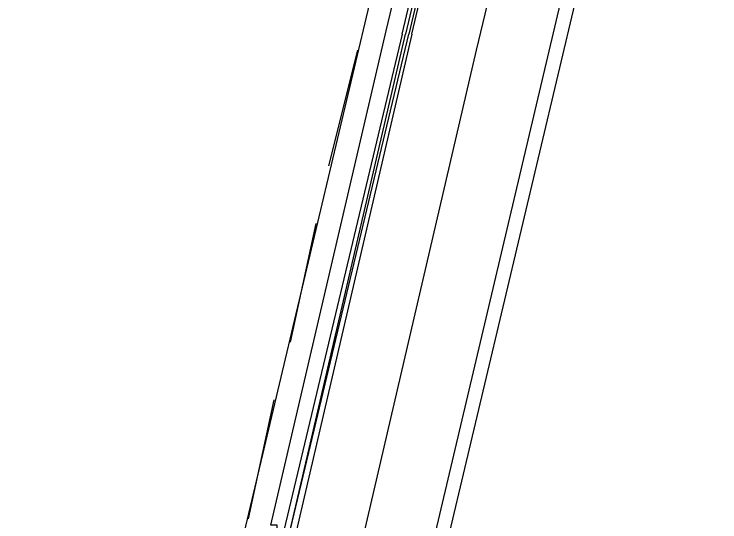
# Model space of a CAD drawing. Header units: feet. Extents: x -84 to 198, y -22 to 181.
# Drawn here: x 123.36 to 126.293, y 148.804 to 150.914 of the extents above; entities that cross this region are included whole.
import ezdxf

# ---------------------------------------------------------------- set-up
doc = ezdxf.new("R2010")
doc.units = ezdxf.units.FT
doc.layers.add('A-LINEA', color=7, linetype='CONTINUOUS')

msp = doc.modelspace()

# ---------------------------------------------------------------- linework, layer by layer
at = {"layer": 'A-LINEA'}
for p, q in [((124.0933, 144.2178), (126.2933, 153.4978)), ((125.24, 152.6578), (123.36, 144.7378)), ((124.9067, 150.8444), (125.2933, 152.4844)), ((125.9867, 152.4711), (124.12, 144.5644)), ((124.7867, 150.7644), (124.6667, 150.2844)), ((124.6133, 150.0444), (124.5067, 149.5511)), ((124.44, 149.3111), (124.3333, 148.8178))]:
    msp.add_line(p, q, dxfattribs=at)
for points in [[(125.7067, 152.5378), (125.28, 150.7644), (124.8, 148.6978)], [(124.9733, 150.8311), (125.3733, 152.5244), (125.3733, 152.5378), (125.3867, 152.5244), (124.9867, 150.8311)], [(125.0133, 150.8311), (125.4133, 152.5244), (125.4, 152.5244), (125, 150.8311)], [(124.4533, 148.7778), (124.4533, 148.7911), (124.4267, 148.7911), (124.9067, 150.8444)], [(124.9733, 150.8311), (124.4667, 148.7111), (124.48, 148.7111), (124.4933, 148.7111), (124.9867, 150.8311)], [(125.0133, 150.8311), (124.52, 148.7111), (124.5067, 148.6978), (124.4933, 148.7111), (125, 150.8311)]]:
    msp.add_lwpolyline(points, dxfattribs=at)

doc.saveas('drawing.dxf')
